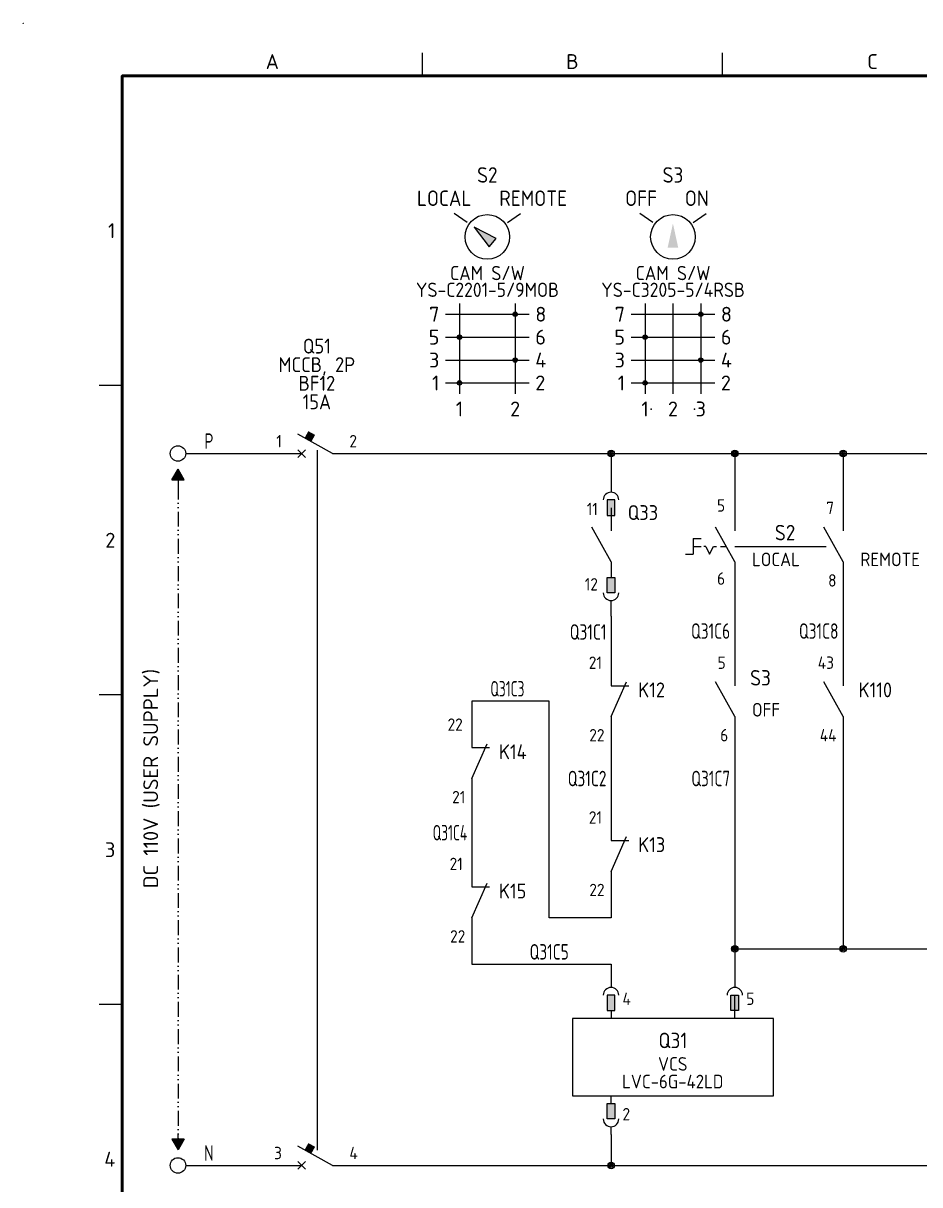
# Model space of a CAD drawing. Header units: millimetres. Extents: x 0 to 556, y 1 to 306.
# Drawn here: x 0 to 144.9, y 104.4 to 292 of the extents above; entities that cross this region are included whole.
import ezdxf
from ezdxf.enums import TextEntityAlignment as Align

# ---------------------------------------------------------------- set-up
doc = ezdxf.new("R2010")
doc.units = ezdxf.units.MM
doc.linetypes.add('ACAD_ISO12W100', pattern=[21, 12, -3, 0, -3, 0, -3])
for name, color, linetype in [('LINK', 7, 'Continuous'), ('MISC', 7, 'Continuous'), ('Sheet Line', 3, 'Continuous'), ('Sheet Text', 2, 'Continuous'), ('SYMS', 7, 'Continuous'), ('TAGS', 7, 'Continuous'), ('TERMS', 7, 'Continuous'), ('WIRE_YELLOW', 2, 'Continuous'), ('WIREFIXED', 7, 'Continuous')]:
    doc.layers.add(name, color=color, linetype=linetype)
doc.layers.add('Sheet Out Line', color=2, linetype='Continuous', lineweight=50)
doc.styles.add('WD', font='ISOCP2.shx')
doc.styles.add('WD_IEC', font='ISOCP2.shx', dxfattribs={"width": 1.1, "height": 2.4, "bigfont": 'whgtxt.shx'})

# ---------------------------------------------------------------- blocks, each defined once
blk = doc.blocks.new('WDDOT')
for radius in [0.529, 0.33, 0.164]:
    blk.add_circle((0, 0), radius)
blk = doc.blocks.new('VONF1N')
blk.add_hatch(color=256).paths.add_polyline_path([(1, -0.768), (-1, -0.768), (0, -2.5)])
at = {"flags": 128}
blk.add_lwpolyline([(0, -0.768), (0, 0)], dxfattribs=at)
at = {"lineweight": 0, "flags": 128}
for points in [[(1, -0.768), (-1, -0.768), (0, -2.5)], [(1, -0.768), (0, -2.5)]]:
    blk.add_lwpolyline(points, dxfattribs=at)
at = {"style": 'WD', "flags": 1}
for tag, p in [('X2TERM01', (0, -0.768)), ('X8TERM02', (0, -2.5))]:
    blk.add_attdef(tag, p, '', height=0.08, dxfattribs=at)
blk = doc.blocks.new('HA41_MCCBT1')
for p, q in [((2.5, 0), (-3.12, 3.12)), ((-7.5, 0), (-2.5, 0)), ((-1.88, -0.62), (-3.12, 0.62)), ((-1.88, 0.62), (-3.12, -0.62)), ((2.5, 0), (7.5, 0))]:
    blk.add_line(p, q)
blk.add_solid([(-2.03, 2.52), (-1.43, 3.61), (-0.94, 1.91), (-0.33, 3.01)])
at = {"style": 'WD_IEC'}
for tag, p in [('TAG1', (-0.05, 21.05)), ('RATING12', (-0.05, 18.05)), ('RATING11', (-0.05, 15.05)), ('RATING10', (-0.05, 12.05)), ('RATING1', (-0.05, 9.05)), ('RATING2', (-0.05, 6.05))]:
    blk.add_attdef(tag, text='', height=2.4, dxfattribs=at).set_placement(p, align=Align.MIDDLE_CENTER)
blk.add_attdef('TERM01', text='', height=2, dxfattribs=at).set_placement((-5.7, 1), align=Align.RIGHT)
at = {"style": 'WD_IEC', "flags": 1}
for tag, p in [('X2LINK', (0, 2.46)), ('X4TERM01', (-7.5, 0)), ('X8LINK', (0, 0.55)), ('X1TERM02', (7.5, 0))]:
    blk.add_attdef(tag, p, '', height=0.32, dxfattribs=at)
at = {"style": 'WD_IEC'}
blk.add_attdef('TERM02', (5.21, 1), '', height=2, dxfattribs=at)
at = {"style": 'WD_IEC', "flags": 1}
for tag, p in [('INST', (-5.39, -3.28)), ('LOC', (-5.39, -4.54)), ('MFG', (-5.39, -5.98)), ('ASSYCODE', (-5.39, -7.25)), ('FAMILY', (-5.39, -8.75)), ('CAT', (-5.39, -10.25))]:
    blk.add_attdef(tag, text='', height=1, dxfattribs=at).set_placement(p, align=Align.RIGHT)
blk = doc.blocks.new('HA42_MCCBT1')
for p, q in [((2.5, 0), (-3.12, 3.12)), ((-7.5, 0), (-2.5, 0)), ((-1.88, -0.62), (-3.12, 0.62)), ((-1.88, 0.62), (-3.12, -0.62)), ((2.5, 0), (7.5, 0))]:
    blk.add_line(p, q)
blk.add_solid([(-2.03, 2.52), (-1.43, 3.61), (-0.94, 1.91), (-0.33, 3.01)])
at = {"style": 'WD_IEC', "flags": 1}
for tag, p in [('TAG2', (-0.05, 21.05)), ('RATING12', (-0.05, 18.05)), ('RATING11', (-0.05, 15.05)), ('RATING10', (-0.05, 12.05)), ('RATING1', (-0.05, 9.05)), ('RATING2', (-0.05, 6.05))]:
    blk.add_attdef(tag, text='', height=2.4, dxfattribs=at).set_placement(p, align=Align.MIDDLE_CENTER)
at = {"style": 'WD_IEC'}
blk.add_attdef('TERM01', text='', height=2, dxfattribs=at).set_placement((-5.7, 1), align=Align.RIGHT)
at = {"style": 'WD_IEC', "flags": 1}
for tag, p, height in [('X2LINK', (0, 2.46), 0.32), ('X4TERM01', (-7.5, 0), 0.32), ('X8LINK', (0, 0.55), 0.32), ('X1TERM02', (7.5, 0), 0.32), ('CONTACT', (-10.1, -7.21), 1)]:
    blk.add_attdef(tag, p, '', height=height, dxfattribs=at)
at = {"style": 'WD_IEC'}
blk.add_attdef('TERM02', (5.21, 1), '', height=2, dxfattribs=at)
at = {"style": 'WD_IEC', "flags": 1}
for tag, p in [('INST', (-5.39, -3.28)), ('LOC', (-5.39, -4.54)), ('FAMILY', (-5.18, -5.69))]:
    blk.add_attdef(tag, text='', height=1, dxfattribs=at).set_placement(p, align=Align.RIGHT)
blk = doc.blocks.new('WD_WNH')
at = {"linetype": 'Continuous', "style": 'WD_IEC', "width": 0.8}
blk.add_attdef('WIRENO', text='', height=2.5, dxfattribs=at).set_placement((0, 0.75), align=Align.CENTER)
at = {"style": 'WD_IEC', "flags": 1}
for tag, p in [('W08USER', (0, 0.375)), ('W04USER', (0, 0.875)), ('W05USER', (0, 0.75)), ('W09USER', (0, 0.25)), ('W03USER', (0, 1)), ('W06USER', (0, 0.625)), ('W07USER', (0, 0.5)), ('W02USER', (0, 1.125)), ('W01USER', (0, 1.25)), ('W10USER', (0, 0.125))]:
    blk.add_attdef(tag, text='', height=0.08, dxfattribs=at).set_placement(p, align=Align.CENTER)
blk = doc.blocks.new('VB422_AUXCONTACT1')
for p, q in [((0, 7.5), (0, 2.5)), ((0, -2.5), (2.5, 3.12)), ((0, 2.5), (2.87, 2.5)), ((0, -2.5), (0, -7.5))]:
    blk.add_line(p, q)
at = {"style": 'WD_IEC', "flags": 1}
for tag, p, height in [('X2TERM01', (0, 7.5), 0.34), ('X4LINK', (-0.55, 0), 0.32), ('X1LINK', (1.92, 0), 0.32), ('X8TERM02', (0, -7.5), 0.34)]:
    blk.add_attdef(tag, p, '', height=height, dxfattribs=at)
at = {"linetype": 'Continuous', "style": 'WD_IEC'}
for tag, p in [('TERM01', (-1.47, 5.21)), ('TERM02', (-1.06, -6.5))]:
    blk.add_attdef(tag, text='', height=2, dxfattribs=at).set_placement(p, align=Align.RIGHT)
at = {"style": 'WD_IEC'}
for tag, p in [('TAG2', (4.38, 0.62)), ('TEXT1', (4.38, -2.89)), ('TEXT2', (4.38, -6.09))]:
    blk.add_attdef(tag, p, '', height=2.4, dxfattribs=at)
for tag, p in [('INST', (-2.43, -9.12)), ('LOC', (-2.58, -10.73))]:
    blk.add_attdef(tag, text='', height=1, dxfattribs=at).set_placement(p, align=Align.RIGHT)
at = {"style": 'WD_IEC', "flags": 1}
for tag, p in [('XREF', (-2.58, -12.19)), ('FAMILY', (-2.53, -13.64)), ('CONTACT', (-2.6, -15.24))]:
    blk.add_attdef(tag, text='', height=1, dxfattribs=at).set_placement(p, align=Align.RIGHT)
blk = doc.blocks.new('WD_WNV')
at = {"linetype": 'Continuous', "style": 'WD_IEC', "width": 0.8}
blk.add_attdef('WIRENO', text='', height=2.5, rotation=90, dxfattribs=at).set_placement((-0.75, 0), align=Align.CENTER)
at = {"style": 'WD_IEC', "flags": 1}
for tag, p in [('W08USER', (-1, 0.375)), ('W04USER', (-1, 0.875)), ('W05USER', (-1, 0.75)), ('W09USER', (-1, 0.25)), ('W03USER', (-1, 1)), ('W06USER', (-1, 0.625)), ('W07USER', (-1, 0.5)), ('W02USER', (-1, 1.125)), ('W01USER', (-1, 1.25)), ('W10USER', (-1, 0.125))]:
    blk.add_attdef(tag, text='', height=0.08, dxfattribs=at).set_placement(p, align=Align.CENTER)
blk = doc.blocks.new('VP31_CS1')
at = {"layer": 'SYMS'}
blk.add_hatch(color=256, dxfattribs=at).paths.add_polyline_path([(-2.14, 1.55), (0.32, -1.63), (1.44, -0.29)])
for p, q in [((-3.26, 2.32), (-5.37, 3.8)), ((3.26, 2.32), (5.37, 3.8))]:
    blk.add_line(p, q)
blk.add_circle((0, 0), 3.6)
for p, q in [((-2.14, 1.55), (0.32, -1.63)), ((1.44, -0.29), (-2.14, 1.55)), ((0.32, -1.63), (1.44, -0.29))]:
    blk.add_line(p, q, dxfattribs=at)
at = {"style": 'WD_IEC'}
blk.add_attdef('TAG1', text='', height=2.5, dxfattribs=at).set_placement((0.05, 12.34), align=Align.MIDDLE_CENTER)
blk.add_attdef('TERM01', text='', height=2.5, dxfattribs=at).set_placement((-2.57, 4.24), align=Align.BOTTOM_RIGHT)
blk.add_attdef('TERM02', text='', height=2.5, dxfattribs=at).set_placement((1.93, 4.24), align=Align.BOTTOM_LEFT)
at = {"style": 'WD_IEC', "flags": 1}
blk.add_attdef('XREF', text='', height=2.3, dxfattribs=at).set_placement((-4.82, -1.27), align=Align.RIGHT)
for tag, p in [('INST', (7.09, -3.31)), ('LOC', (7.09, -4.61)), ('ASSYCODE', (7.09, -5.9)), ('FAMILY', (7.09, -7.4)), ('MFG', (7.09, -8.9)), ('CAT', (7.09, -10.37))]:
    blk.add_attdef(tag, p, '', height=1, dxfattribs=at)
at = {"style": 'WD_IEC'}
for tag, p in [('RATING12', (0.02, -4.7)), ('RATING11', (0.02, -7.4))]:
    blk.add_attdef(tag, text='', height=2.3, dxfattribs=at).set_placement(p, align=Align.TOP_CENTER)
blk = doc.blocks.new('2POS2CONB')
for p, q in [((-6.75, 0), (6.75, 0)), ((-4.5, 1.75), (-4.5, -12.85)), ((4.5, 1.75), (4.5, -12.85)), ((-6.75, -3.7), (6.75, -3.7)), ((-6.75, -7.4), (6.75, -7.4)), ((-6.75, -11.1), (6.75, -11.1))]:
    blk.add_line(p, q)
at = {"layer": 'SYMS', "xscale": 0.6749999999999972, "yscale": 0.6749999999999972, "zscale": 0.675}
for p in [(4.5, 0), (-4.5, -3.7), (4.5, -7.4), (-4.5, -11.1)]:
    blk.add_blockref('WDDOT', p, dxfattribs=at)
at = {"style": 'WD_IEC', "width": 1.1}
for s, p in [('7', (-7.75, 0)), ('5', (-7.75, -3.7)), ('3', (-7.75, -7.4)), ('1', (-7.75, -11.1))]:
    blk.add_text(s, height=2.4, dxfattribs=at).set_placement(p, align=Align.MIDDLE_RIGHT)
for s, p in [('8', (7.75, 0)), ('6', (7.75, -3.7)), ('4', (7.75, -7.4)), ('2', (7.75, -11.1))]:
    blk.add_text(s, height=2.4, dxfattribs=at).set_placement(p, align=Align.MIDDLE_LEFT)
for s, p in [('1', (-4.5, -14.1)), ('2', (4.5, -14.1))]:
    blk.add_text(s, height=2.4, dxfattribs=at).set_placement(p, align=Align.TOP_CENTER)
blk = doc.blocks.new('VP31_CS2')
blk.add_hatch(color=256).paths.add_polyline_path([(-0.86, -1.77), (0.86, -1.77), (0, 2.16)])
for p, q in [((-3.26, 2.32), (-5.37, 3.8)), ((3.26, 2.32), (5.37, 3.8))]:
    blk.add_line(p, q)
blk.add_circle((0, 0), 3.6)
at = {"style": 'WD_IEC'}
blk.add_attdef('TAG1', text='', height=2.5, dxfattribs=at).set_placement((0.05, 12.34), align=Align.MIDDLE_CENTER)
blk.add_attdef('TERM01', text='', height=2.5, dxfattribs=at).set_placement((-2.57, 4.24), align=Align.BOTTOM_RIGHT)
blk.add_attdef('TERM02', text='', height=2.5, dxfattribs=at).set_placement((1.93, 4.24), align=Align.BOTTOM_LEFT)
at = {"style": 'WD_IEC', "flags": 1}
blk.add_attdef('XREF', text='', height=2.3, dxfattribs=at).set_placement((-4.82, -1.27), align=Align.RIGHT)
for tag, p in [('INST', (7.09, -3.31)), ('LOC', (7.09, -4.61)), ('ASSYCODE', (7.09, -5.9)), ('FAMILY', (7.09, -7.4)), ('MFG', (7.09, -8.9)), ('CAT', (7.09, -10.37))]:
    blk.add_attdef(tag, p, '', height=1, dxfattribs=at)
at = {"style": 'WD_IEC'}
for tag, p in [('RATING12', (0.02, -4.7)), ('RATING11', (0.02, -7.4))]:
    blk.add_attdef(tag, text='', height=2.3, dxfattribs=at).set_placement(p, align=Align.TOP_CENTER)
blk = doc.blocks.new('LSSA3')
blk.add_circle((0, 292), 0.01)
at = {"layer": 'Sheet Line'}
for p, q in [((64.5, 283.5), (64.5, 287.25)), ((113, 283.5), (113, 287.25)), ((16, 233.5), (12.25, 233.5)), ((16, 183.5), (12.25, 183.5)), ((16, 133.5), (12.25, 133.5))]:
    blk.add_line(p, q, dxfattribs=at)
at = {"layer": 'Sheet Out Line'}
blk.add_lwpolyline([(16, 6.5), (404, 6.5), (404, 283.5), (16, 283.5)], close=True, dxfattribs=at)
at = {"style": 'WD_IEC', "width": 1.1}
for tag, height, p in [('DESC4', 2.4, (57.5, 39.5)), ('CUSTOMERS31', 3.8, (219, 38)), ('TITLE1', 3.6, (333, 37.5)), ('CUSTOMERS21', 3.8, (219, 35.25)), ('DESC3', 2.4, (57.5, 33.5)), ('CUSTOMERS32', 3.8, (219, 32.5)), ('TITLE2', 3.6, (333, 32.5)), ('CUSTOMERS22', 3.8, (219, 29.75)), ('RN', 3.5, (398, 28.75)), ('DESC2', 2.4, (57.5, 27.5)), ('CUSTOMERS33', 3.8, (219, 27)), ('TITLE3', 3.6, (333, 27.5)), ('DESC1', 2.4, (57.5, 21.5)), ('FILE', 2.4, (314, 18.5)), ('WORKNO', 3.5, (365.5, 18.5)), ('DESC0', 2.4, (57.5, 15.5)), ('SHN', 2.4, (395, 12)), ('TSH', 2.4, (401, 9))]:
    blk.add_attdef(tag, text='', height=height, dxfattribs=at).set_placement(p, align=Align.MIDDLE_CENTER)
at = {"style": 'WD_IEC'}
for tag, p in [('DATE4', (96.5, 39.5)), ('DRWN4', (111.5, 39.5)), ('DSGN4', (126.5, 39.5)), ('CHKD4', (141.5, 39.5)), ('APPD4', (156.5, 39.5)), ('DATE3', (96.5, 33.5)), ('DRWN3', (111.5, 33.5)), ('DSGN3', (126.5, 33.5)), ('CHKD3', (141.5, 33.5)), ('APPD3', (156.5, 33.5)), ('DATE2', (96.5, 27.5)), ('DRWN2', (111.5, 27.5)), ('DSGN2', (126.5, 27.5)), ('CHKD2', (141.5, 27.5)), ('APPD2', (156.5, 27.5)), ('DATE1', (96.5, 21.5)), ('DRWN1', (111.5, 21.5)), ('DSGN1', (126.5, 21.5)), ('CHKD1', (141.5, 21.5)), ('APPD1', (156.5, 21.5)), ('DATE0', (96.5, 15.5)), ('DRWN0', (111.5, 15.5)), ('DSGN0', (126.5, 15.5)), ('CHKD0', (141.5, 15.5)), ('APPD0', (156.5, 15.5))]:
    blk.add_attdef(tag, text='', height=2.4, dxfattribs=at).set_placement(p, align=Align.MIDDLE_CENTER)
at = {"style": 'WD_IEC', "width": 1.1}
for tag, p in [('DWG1ST', (345, 10.5)), ('DWGNO', (373.49, 10.5))]:
    blk.add_attdef(tag, text='', height=3.5, dxfattribs=at).set_placement(p, align=Align.MIDDLE_LEFT)
at = {"style": 'WD_IEC', "width": 1.1, "flags": 9}
blk.add_attdef('WD_TB', (0, 0), '', height=2.4, dxfattribs=at)
at = {"layer": 'Sheet Text', "style": 'WD_IEC', "width": 1.1}
for s, p in [('A', (40.25, 284.62)), ('B', (88.75, 284.62)), ('C', (137.25, 284.62))]:
    blk.add_text(s, height=2.4, dxfattribs=at).set_placement(p, align=Align.CENTER)
for s, p in [('1', (14.88, 258.5)), ('2', (14.88, 208.5)), ('3', (14.88, 158.5)), ('4', (14.88, 108.5))]:
    blk.add_text(s, height=2.4, dxfattribs=at).set_placement(p, align=Align.MIDDLE_RIGHT)
blk = doc.blocks.new('HT0_TB2')
blk.add_circle((0, 0), 1.25)
at = {"flags": 1}
for tag, p, height, style in [('X4LINK', (-1.25, 0), 0.01, 'WD'), ('X4TERM01', (-1.25, 0), 0.25, 'WD_IEC'), ('X2TERM01', (0, 1.25), 0.25, 'WD_IEC'), ('X1LINK', (1.25, 0), 0.01, 'WD'), ('X1TERM01', (1.25, 0), 0.25, 'WD_IEC'), ('X8TERM01', (0, -1.25), 0.25, 'WD_IEC')]:
    blk.add_attdef(tag, p, '', height=height, dxfattribs=dict(at, style=style))
blk = doc.blocks.new('VA21_VCSQ2')
for p, q in [((0, 0), (0, -1.25)), ((20, 0), (20, -1.25)), ((20, -6.25), (20, -2.5)), ((0, -5), (0, -6.25)), ((26.25, -6.25), (-6.25, -6.25)), ((-6.25, -6.25), (-6.25, -18.75)), ((0, -6.25), (0, -6.25)), ((26.25, -18.75), (26.25, -6.25)), ((-6.25, -10.01), (-6.25, -10.01)), ((-6.25, -18.75), (26.25, -18.75)), ((0, -18.75), (0, -18.75)), ((0, -20), (0, -18.75)), ((0, -25), (0, -23.75))]:
    blk.add_line(p, q)
for points in [[(0.62, -2.5), (-0.62, -2.5), (-0.62, -5), (0.62, -5)], [(19.38, -2.5), (20.62, -2.5), (20.62, -5), (19.38, -5)], [(0.62, -22.5), (-0.62, -22.5), (-0.62, -20), (0.62, -20)]]:
    blk.add_lwpolyline(points, close=True)
for centre, start, end in [((0, -2.5), 0, 180), ((20, -2.5), 0, 180), ((0, -22.5), 180, 0)]:
    blk.add_arc(centre, 1.25, start, end)
for points in [[(0.62, -5), (0.62, -2.5), (-0.62, -5), (-0.62, -2.5)], [(19.38, -5), (19.38, -2.5), (20.62, -5), (20.62, -2.5)], [(0.62, -20), (0.62, -22.5), (-0.62, -20), (-0.62, -22.5)]]:
    blk.add_solid(points)
at = {"flags": 1}
for tag, p, height, style in [('X2TERM01', (0, 0), 0.08, 'WD'), ('X2TERM03', (20, 0), 0.08, 'WD'), ('CAT', (26.86, -9.24), 1, 'WD_IEC'), ('FAMILY', (26.85, -10.78), 1, 'WD_IEC'), ('CATDESC', (26.85, -12.28), 1, 'WD_IEC'), ('MFG', (26.9, -13.57), 1, 'WD_IEC'), ('ASSYCODE', (26.79, -14.93), 1, 'WD_IEC'), ('RATING10', (26.79, -16.3), 1, 'WD_IEC'), ('RATING1', (26.79, -17.67), 1, 'WD_IEC'), ('RATING2', (26.79, -19.04), 1, 'WD_IEC'), ('X8TERM02', (0, -25), 0.08, 'WD')]:
    blk.add_attdef(tag, p, '', height=height, dxfattribs=dict(at, style=style))
at = {"linetype": 'Continuous', "style": 'WD'}
for tag, p in [('TERM01', (1.85, -3.08)), ('TERM03', (21.85, -3.08)), ('TERM02', (1.85, -21.72))]:
    blk.add_attdef(tag, text='', height=2, dxfattribs=at).set_placement(p, align=Align.MIDDLE_LEFT)
at = {"style": 'WD_IEC', "flags": 1}
for tag, p in [('INST', (26.98, -6.05)), ('LOC', (26.95, -7.35))]:
    blk.add_attdef(tag, text='', height=1, dxfattribs=at).set_placement(p, align=Align.MIDDLE_LEFT)
at = {"style": 'WD_IEC'}
for tag, height, p in [('TAG1', 2.5, (9.99, -9.81)), ('RATING12', 2.2, (9.97, -13.6)), ('RATING11', 2.2, (9.97, -16.45))]:
    blk.add_attdef(tag, text='', height=height, dxfattribs=at).set_placement(p, align=Align.MIDDLE_CENTER)
at = {"lineweight": 9, "style": 'WD_IEC'}
for tag, p in [('NO', (-4.31, -38.19)), ('NC', (-4.31, -41.69))]:
    blk.add_attdef(tag, text='', height=2.5, dxfattribs=at).set_placement(p, align=Align.TOP_RIGHT)
for tag, p in [('XREFNO', (-2.81, -38.19)), ('XREFNC', (-2.81, -41.69))]:
    blk.add_attdef(tag, text='', height=2.5, dxfattribs=at).set_placement(p, align=Align.TOP_LEFT)
blk = doc.blocks.new('*U40')
for p, q in [((-6.75, 0), (6.75, 0)), ((-4.5, 1.75), (-4.5, -12.85)), ((4.5, 1.75), (4.5, -12.85)), ((-6.75, -3.7), (6.75, -3.7)), ((-6.75, -7.4), (6.75, -7.4)), ((-6.75, -11.1), (6.75, -11.1))]:
    blk.add_line(p, q)
at = {"ltscale": 2}
blk.add_line((0, 1.75), (0, -12.85), dxfattribs=at)
at = {"lineweight": 0}
for p in [(-3.5, -15.35), (3.5, -15.35)]:
    blk.add_point(p, dxfattribs=at)
at = {"layer": 'SYMS', "xscale": 0.6749999999999972, "yscale": 0.6749999999999972, "zscale": 0.675}
for p in [(4.5, 0), (-4.5, -3.7), (4.5, -7.4), (-4.5, -11.1)]:
    blk.add_blockref('WDDOT', p, dxfattribs=at)
at = {"style": 'WD_IEC', "width": 1.1}
for s, p in [('7', (-7.75, 0)), ('5', (-7.75, -3.7)), ('3', (-7.75, -7.4)), ('1', (-7.75, -11.1))]:
    blk.add_text(s, height=2.4, dxfattribs=at).set_placement(p, align=Align.MIDDLE_RIGHT)
for s, p in [('8', (7.75, 0)), ('6', (7.75, -3.7)), ('4', (7.75, -7.4)), ('2', (7.75, -11.1))]:
    blk.add_text(s, height=2.4, dxfattribs=at).set_placement(p, align=Align.MIDDLE_LEFT)
for s, p in [('1', (-4.5, -14.1)), ('2', (0, -14.1)), ('3', (4.5, -14.1))]:
    blk.add_text(s, height=2.4, dxfattribs=at).set_placement(p, align=Align.TOP_CENTER)
blk = doc.blocks.new('VP321_CS1')
for p, q in [((0, 7.5), (0, 2.5)), ((0, -2.5), (-3.12, 3.13)), ((-6.71, 1.25), (-5.46, 1.25)), ((-6.71, 1.25), (-6.71, -1.25)), ((-6.71, 0), (-5.46, 0)), ((-4.69, 0), (-5.03, 0)), ((-4.69, 0), (-4.07, -1.25)), ((-4.07, -1.25), (-3.44, 0)), ((-3.44, 0), (-2.96, 0)), ((-2.31, 0), (-1.39, 0)), ((-7.96, -1.25), (-6.71, -1.25)), ((0, -2.5), (0, -7.5))]:
    blk.add_line(p, q)
at = {"style": 'WD_IEC'}
for tag, p in [('TERM01', (-1.57, 5.61)), ('TERM02', (-1.57, -6.2))]:
    blk.add_attdef(tag, text='', height=2, dxfattribs=at).set_placement(p, align=Align.RIGHT)
at = {"style": 'WD_IEC', "flags": 1}
for tag, p, height in [('X2TERM01', (0, 7.5), 0.32), ('X4LINK', (-7.5, 0), 0.32), ('X1LINK', (0, 0), 0.32), ('INST', (3.19, -4.44), 1), ('LOC', (3.25, -5.61), 1), ('X8TERM02', (0, -7.5), 0.32), ('FAMILY', (3.28, -6.99), 1), ('CONTACT', (3.28, -8.41), 1)]:
    blk.add_attdef(tag, p, '', height=height, dxfattribs=at)
at = {"style": 'WD_IEC'}
for tag, height, p in [('TAG2', 2.5, (2.47, 3.77)), ('TERM03', 2.2, (2.78, -1.39))]:
    blk.add_attdef(tag, text='', height=height, dxfattribs=at).set_placement(p, align=Align.MIDDLE_LEFT)
at = {"style": 'WD', "flags": 1}
blk.add_attdef('XREF', text='', height=1.8, dxfattribs=at).set_placement((2.85, 1.21), align=Align.MIDDLE_LEFT)
blk = doc.blocks.new('VA121_AUXCONTACT')
for p, q in [((0, 11.25), (0, 8.75)), ((0, 6.25), (0, 2.5)), ((0, -2.5), (-3.12, 3.12)), ((0, -2.5), (0, -5)), ((0, -11.25), (0, -8.75))]:
    blk.add_line(p, q)
for points in [[(0.62, 7.5), (-0.62, 7.5), (-0.62, 5), (0.62, 5)], [(0.62, -7.5), (-0.62, -7.5), (-0.62, -5), (0.62, -5)]]:
    blk.add_lwpolyline(points, close=True)
for centre, start, end in [((0, 7.5), 0, 180), ((0, -7.5), 180, 0)]:
    blk.add_arc(centre, 1.25, start, end)
for points in [[(0.62, 5), (0.62, 7.5), (-0.62, 5), (-0.62, 7.5)], [(0.62, -5), (0.62, -7.5), (-0.62, -5), (-0.62, -7.5)]]:
    blk.add_solid(points)
at = {"flags": 1}
for tag, p, height, style in [('X2TERM01', (0, 11.25), 0.08, 'WD'), ('X4LINK', (-2.42, 0), 0.32, 'WD_IEC'), ('X1LINK', (0, 0), 0.32, 'WD_IEC'), ('X8TERM02', (0, -11.25), 0.08, 'WD')]:
    blk.add_attdef(tag, p, '', height=height, dxfattribs=dict(at, style=style))
at = {"style": 'WD_IEC'}
for tag, p in [('TERM01', (-2.13, 5.04)), ('TERM02', (-2.13, -7.13))]:
    blk.add_attdef(tag, text='', height=2, dxfattribs=at).set_placement(p, align=Align.RIGHT)
for tag, p in [('TAG2', (2.69, 5.46)), ('TEXT1', (2.69, 1.42)), ('TEXT2', (2.69, -1.5))]:
    blk.add_attdef(tag, text='', height=2.4, dxfattribs=at).set_placement(p, align=Align.MIDDLE_LEFT)
at = {"style": 'WD_IEC', "flags": 1}
blk.add_attdef('XREF', text='', height=1.8, dxfattribs=at).set_placement((2.69, -3.96), align=Align.MIDDLE_LEFT)
for tag, p in [('INST', (-2.37, -9.97)), ('LOC', (-2.4, -11.27)), ('CONTACT', (-2.27, -14)), ('FAMILY', (-2.27, -12.66))]:
    blk.add_attdef(tag, text='', height=1, dxfattribs=at).set_placement(p, align=Align.RIGHT)
blk = doc.blocks.new('VP321_CS2')
for p, q in [((0, 7.5), (0, 2.5)), ((0, -2.5), (-3.12, 3.12)), ((0, -2.5), (0, -7.5))]:
    blk.add_line(p, q)
at = {"style": 'WD_IEC', "flags": 1}
for tag, p, height in [('X2TERM01', (0, 7.5), 0.34), ('X4LINK', (-2.75, 0), 0.32), ('X1LINK', (0, 0), 0.34), ('INST', (3.19, -4.44), 1), ('LOC', (3.25, -5.61), 1), ('X8TERM02', (0, -7.5), 0.34), ('FAMILY', (3.28, -6.99), 1), ('CONTACT', (3.28, -8.41), 1)]:
    blk.add_attdef(tag, p, '', height=height, dxfattribs=at)
at = {"linetype": 'Continuous', "style": 'WD_IEC'}
for tag, p in [('TERM01', (-1.47, 5.21)), ('TERM02', (-1.06, -6.5))]:
    blk.add_attdef(tag, text='', height=2, dxfattribs=at).set_placement(p, align=Align.RIGHT)
at = {"style": 'WD_IEC'}
for tag, height, p in [('TAG2', 2.5, (2.47, 3.77)), ('TERM03', 2.2, (2.78, -1.39))]:
    blk.add_attdef(tag, text='', height=height, dxfattribs=at).set_placement(p, align=Align.MIDDLE_LEFT)
at = {"style": 'WD', "flags": 1}
blk.add_attdef('XREF', text='', height=1.8, dxfattribs=at).set_placement((2.85, 1.21), align=Align.MIDDLE_LEFT)
blk = doc.blocks.new('VB421_AUXCONTACT1')
for p, q in [((0, 7.5), (0, 2.5)), ((0, -2.5), (-3.12, 3.12)), ((0, -2.5), (0, -7.5))]:
    blk.add_line(p, q)
at = {"style": 'WD_IEC', "flags": 1}
for tag, p, height in [('X2TERM01', (0, 7.5), 0.34), ('X4LINK', (-2.75, 0), 0.32), ('X1LINK', (0, 0), 0.34), ('X8TERM02', (0, -7.5), 0.34)]:
    blk.add_attdef(tag, p, '', height=height, dxfattribs=at)
at = {"linetype": 'Continuous', "style": 'WD_IEC'}
for tag, p in [('TERM01', (-1.47, 5.21)), ('TERM02', (-1.06, -6.5))]:
    blk.add_attdef(tag, text='', height=2, dxfattribs=at).set_placement(p, align=Align.RIGHT)
at = {"style": 'WD_IEC'}
for tag, p in [('TAG2', (2.5, 0.62)), ('TEXT1', (2.5, -2.89)), ('TEXT2', (2.5, -6.09))]:
    blk.add_attdef(tag, p, '', height=2.4, dxfattribs=at)
for tag, p in [('INST', (-2.43, -9.12)), ('LOC', (-2.58, -10.73))]:
    blk.add_attdef(tag, text='', height=1, dxfattribs=at).set_placement(p, align=Align.RIGHT)
at = {"style": 'WD_IEC', "flags": 1}
for tag, p in [('XREF', (-2.58, -12.19)), ('FAMILY', (-2.53, -13.64)), ('CONTACT', (-2.6, -15.24))]:
    blk.add_attdef(tag, text='', height=1, dxfattribs=at).set_placement(p, align=Align.RIGHT)

msp = doc.modelspace()

# ---------------------------------------------------------------- linework, layer by layer
at = {"linetype": 'ACAD_ISO12W100', "ltscale": 0.2}
msp.add_line((25.02, 217.5), (25.02, 111.73), dxfattribs=at)
at = {"layer": 'LINK', "linetype": 'Continuous'}
msp.add_lwpolyline([(47.5, 223.05), (47.5, 109.96)], dxfattribs=at)
at = {"layer": 'LINK'}
msp.add_lwpolyline([(115, 207.5), (129.75, 207.5)], dxfattribs=at)
at = {"layer": 'WIRE_YELLOW', "linetype": 'Continuous'}
for p, q in [((26.25, 222.5), (40, 222.5)), ((55, 222.5), (392.5, 222.5)), ((95, 222.5), (95, 218.75)), ((115, 222.5), (115, 215)), ((132.5, 222.5), (132.5, 215)), ((115, 200), (115, 190)), ((132.5, 200), (132.5, 190)), ((95, 196.25), (95, 190)), ((72.5, 182.5), (72.5, 180)), ((85, 182.5), (72.5, 182.5)), ((85, 147.5), (85, 182.5)), ((95, 175), (95, 165)), ((115, 175), (115, 137.5)), ((132.5, 175), (132.5, 142.5)), ((72.5, 165), (72.5, 157.5)), ((95, 150), (95, 147.5)), ((95, 147.5), (85, 147.5)), ((72.5, 142.5), (72.5, 140)), ((115, 142.5), (147.5, 142.5)), ((72.5, 140), (95, 140)), ((95, 140), (95, 137.5)), ((95, 112.5), (95, 107.5)), ((26.25, 107.5), (40, 107.5)), ((55, 107.5), (392.5, 107.5))]:
    msp.add_line(p, q, dxfattribs=at)

# ---------------------------------------------------------------- block references
at = {"linetype": 'Continuous'}
msp.add_blockref('LSSA3', (0, 0), dxfattribs=at)
at = {"layer": 'SYMS', "linetype": 'Continuous'}
ref = msp.add_blockref('VP31_CS1', (75, 257.5), dxfattribs=at)
ref.add_attrib('TERM02', 'REMOTE', dxfattribs={"layer": 'TERMS', "height": 2.5, "style": 'WD_IEC'}).set_placement((76.93, 261.74), align=Align.BOTTOM_LEFT)
ref.add_attrib('TERM01', 'LOCAL', dxfattribs={"layer": 'TERMS', "height": 2.5, "style": 'WD_IEC'}).set_placement((72.43, 261.74), align=Align.BOTTOM_RIGHT)
ref.add_attrib('RATING11', 'YS-C2201-5/9MOB', dxfattribs={"layer": 'MISC', "height": 2.3, "style": 'WD_IEC'}).set_placement((75.02, 250.1), align=Align.TOP_CENTER)
ref.add_attrib('RATING12', 'CAM S/W', dxfattribs={"layer": 'MISC', "height": 2.3, "style": 'WD_IEC'}).set_placement((75.02, 252.8), align=Align.TOP_CENTER)
ref.add_attrib('TAG1', 'S2', dxfattribs={"layer": 'TAGS', "height": 2.5, "style": 'WD_IEC'}).set_placement((75, 267.5), align=Align.MIDDLE_CENTER)
ref = msp.add_blockref('VP31_CS2', (105, 257.5), dxfattribs=at)
ref.add_attrib('RATING11', 'YS-C3205-5/4RSB', dxfattribs={"layer": 'MISC', "height": 2.3, "style": 'WD_IEC'}).set_placement((105.02, 250.1), align=Align.TOP_CENTER)
ref.add_attrib('RATING12', 'CAM S/W', dxfattribs={"layer": 'MISC', "height": 2.3, "style": 'WD_IEC'}).set_placement((105.02, 252.8), align=Align.TOP_CENTER)
ref.add_attrib('TERM02', 'ON', dxfattribs={"layer": 'TERMS', "height": 2.5, "style": 'WD_IEC'}).set_placement((106.93, 261.74), align=Align.BOTTOM_LEFT)
ref.add_attrib('TERM01', 'OFF', dxfattribs={"layer": 'TERMS', "height": 2.5, "style": 'WD_IEC'}).set_placement((102.43, 261.74), align=Align.BOTTOM_RIGHT)
ref.add_attrib('TAG1', 'S3', dxfattribs={"layer": 'TAGS', "height": 2.5, "style": 'WD_IEC'}).set_placement((105, 267.5), align=Align.MIDDLE_CENTER)
for name, p in [('2POS2CONB', (75, 245)), ('*U40', (105, 245)), ('HT0_TB2', (25, 222.5)), ('WDDOT', (95, 222.5)), ('WDDOT', (115, 222.5)), ('WDDOT', (132.5, 222.5)), ('WDDOT', (115, 142.5)), ('WDDOT', (132.5, 142.5)), ('VONF1N', (25.02, 112.5)), ('HT0_TB2', (25, 107.5)), ('WDDOT', (95, 107.5))]:
    msp.add_blockref(name, p, dxfattribs=at)
ref = msp.add_blockref('HA41_MCCBT1', (47.5, 222.5), dxfattribs=at)
ref.add_attrib('RATING10', '15A', dxfattribs={"layer": 'MISC', "height": 2.4, "style": 'WD_IEC'}).set_placement((47.45, 230.85), align=Align.MIDDLE_CENTER)
ref.add_attrib('RATING11', 'BF12', dxfattribs={"layer": 'MISC', "height": 2.4, "style": 'WD_IEC'}).set_placement((47.45, 233.85), align=Align.MIDDLE_CENTER)
ref.add_attrib('RATING12', 'MCCB, 2P', dxfattribs={"layer": 'MISC', "height": 2.4, "style": 'WD_IEC'}).set_placement((47.45, 236.85), align=Align.MIDDLE_CENTER)
ref.add_attrib('TAG1', 'Q51', dxfattribs={"layer": 'TAGS', "height": 2.4, "style": 'WD_IEC'}).set_placement((47.45, 239.85), align=Align.MIDDLE_CENTER)
ref.add_attrib('TERM02', '2', (52.71, 223.5), dxfattribs={"layer": 'TERMS', "height": 2, "style": 'WD_IEC'})
ref.add_attrib('TERM01', '1', dxfattribs={"layer": 'TERMS', "height": 2, "style": 'WD_IEC'}).set_placement((41.8, 223.5), align=Align.RIGHT)
at = {"layer": 'SYMS', "linetype": 'Continuous', "rotation": 180}
msp.add_blockref('VONF1N', (25.02, 217.5), dxfattribs=at)
at = {"layer": 'SYMS', "linetype": 'Continuous'}
ref = msp.add_blockref('VA121_AUXCONTACT', (95, 207.5), dxfattribs=at)
ref.add_attrib('TERM02', '12', dxfattribs={"layer": 'TERMS', "height": 2, "style": 'WD_IEC'}).set_placement((92.87, 200.37), align=Align.RIGHT)
ref.add_attrib('TERM01', '11', dxfattribs={"layer": 'TERMS', "height": 2, "style": 'WD_IEC'}).set_placement((92.87, 212.54), align=Align.RIGHT)
ref.add_attrib('TAG2', 'Q33', dxfattribs={"layer": 'TAGS', "height": 2.4, "style": 'WD_IEC'}).set_placement((97.69, 212.96), align=Align.MIDDLE_LEFT)
ref = msp.add_blockref('VP321_CS1', (115, 207.5), dxfattribs=at)
ref.add_attrib('TERM03', 'LOCAL', dxfattribs={"layer": 'TERMS', "height": 2.2, "style": 'WD_IEC'}).set_placement((117.78, 205.4), align=Align.MIDDLE_LEFT)
ref.add_attrib('TAG2', 'S2', dxfattribs={"layer": 'TAGS', "height": 2.5, "style": 'WD_IEC'}).set_placement((121.47, 209.72), align=Align.MIDDLE_LEFT)
ref.add_attrib('TERM02', '6', dxfattribs={"layer": 'TERMS', "height": 2, "style": 'WD_IEC'}).set_placement((113.43, 201.3), align=Align.RIGHT)
ref.add_attrib('TERM01', '5', dxfattribs={"layer": 'TERMS', "height": 2, "style": 'WD_IEC'}).set_placement((113.43, 213.11), align=Align.RIGHT)
ref = msp.add_blockref('VP321_CS2', (132.5, 207.5), dxfattribs=at)
ref.add_attrib('TERM03', 'REMOTE', dxfattribs={"layer": 'TERMS', "height": 2.2, "style": 'WD_IEC'}).set_placement((135.28, 205.4), align=Align.MIDDLE_LEFT)
ref.add_attrib('TERM02', '8', dxfattribs={"layer": 'TERMS', "linetype": 'Continuous', "height": 2, "style": 'WD_IEC'}).set_placement((131.44, 201), align=Align.RIGHT)
ref.add_attrib('TERM01', '7', dxfattribs={"layer": 'TERMS', "linetype": 'Continuous', "height": 2, "style": 'WD_IEC'}).set_placement((131.03, 212.71), align=Align.RIGHT)
ref = msp.add_blockref('VB422_AUXCONTACT1', (95, 182.5), dxfattribs=at)
ref.add_attrib('TERM02', '22', dxfattribs={"layer": 'TERMS', "linetype": 'Continuous', "height": 2, "style": 'WD_IEC'}).set_placement((93.94, 176), align=Align.RIGHT)
ref.add_attrib('TERM01', '21', dxfattribs={"layer": 'TERMS', "linetype": 'Continuous', "height": 2, "style": 'WD_IEC'}).set_placement((93.53, 187.71), align=Align.RIGHT)
ref.add_attrib('TAG2', 'K12', (99.38, 183.12), dxfattribs={"layer": 'TAGS', "height": 2.4, "style": 'WD_IEC'})
ref = msp.add_blockref('VP321_CS2', (115, 182.5), dxfattribs=at)
ref.add_attrib('TERM03', 'OFF', dxfattribs={"layer": 'TERMS', "height": 2.2, "style": 'WD_IEC'}).set_placement((117.78, 181.11), align=Align.MIDDLE_LEFT)
ref.add_attrib('TAG2', 'S3', dxfattribs={"layer": 'TAGS', "height": 2.5, "style": 'WD_IEC'}).set_placement((117.47, 186.27), align=Align.MIDDLE_LEFT)
ref.add_attrib('TERM02', '6', dxfattribs={"layer": 'TERMS', "linetype": 'Continuous', "height": 2, "style": 'WD_IEC'}).set_placement((113.94, 176), align=Align.RIGHT)
ref.add_attrib('TERM01', '5', dxfattribs={"layer": 'TERMS', "linetype": 'Continuous', "height": 2, "style": 'WD_IEC'}).set_placement((113.53, 187.71), align=Align.RIGHT)
ref = msp.add_blockref('VB421_AUXCONTACT1', (132.5, 182.5), dxfattribs=at)
ref.add_attrib('TERM02', '44', dxfattribs={"layer": 'TERMS', "linetype": 'Continuous', "height": 2, "style": 'WD_IEC'}).set_placement((131.44, 176), align=Align.RIGHT)
ref.add_attrib('TERM01', '43', dxfattribs={"layer": 'TERMS', "linetype": 'Continuous', "height": 2, "style": 'WD_IEC'}).set_placement((131.03, 187.71), align=Align.RIGHT)
ref.add_attrib('TAG2', 'K110', (135, 183.12), dxfattribs={"layer": 'TAGS', "height": 2.4, "style": 'WD_IEC'})
ref = msp.add_blockref('VB422_AUXCONTACT1', (72.5, 172.5), dxfattribs=at)
ref.add_attrib('TERM02', '21', dxfattribs={"layer": 'TERMS', "linetype": 'Continuous', "height": 2, "style": 'WD_IEC'}).set_placement((71.44, 166), align=Align.RIGHT)
ref.add_attrib('TERM01', '22', dxfattribs={"layer": 'TERMS', "linetype": 'Continuous', "height": 2, "style": 'WD_IEC'}).set_placement((71.03, 177.71), align=Align.RIGHT)
ref.add_attrib('TAG2', 'K14', (76.88, 173.12), dxfattribs={"layer": 'TAGS', "height": 2.4, "style": 'WD_IEC'})
ref = msp.add_blockref('VB422_AUXCONTACT1', (95, 157.5), dxfattribs=at)
ref.add_attrib('TERM02', '22', dxfattribs={"layer": 'TERMS', "linetype": 'Continuous', "height": 2, "style": 'WD_IEC'}).set_placement((93.94, 151), align=Align.RIGHT)
ref.add_attrib('TERM01', '21', dxfattribs={"layer": 'TERMS', "linetype": 'Continuous', "height": 2, "style": 'WD_IEC'}).set_placement((93.53, 162.71), align=Align.RIGHT)
ref.add_attrib('TAG2', 'K13', (99.38, 158.12), dxfattribs={"layer": 'TAGS', "height": 2.4, "style": 'WD_IEC'})
ref = msp.add_blockref('VB422_AUXCONTACT1', (72.5, 150), dxfattribs=at)
ref.add_attrib('TERM02', '22', dxfattribs={"layer": 'TERMS', "linetype": 'Continuous', "height": 2, "style": 'WD_IEC'}).set_placement((71.44, 143.5), align=Align.RIGHT)
ref.add_attrib('TERM01', '21', dxfattribs={"layer": 'TERMS', "linetype": 'Continuous', "height": 2, "style": 'WD_IEC'}).set_placement((71.03, 155.21), align=Align.RIGHT)
ref.add_attrib('TAG2', 'K15', (76.88, 150.62), dxfattribs={"layer": 'TAGS', "height": 2.4, "style": 'WD_IEC'})
ref = msp.add_blockref('VA21_VCSQ2', (95, 137.5), dxfattribs=at)
ref.add_attrib('TERM02', '2', dxfattribs={"layer": 'TERMS', "linetype": 'Continuous', "height": 2, "style": 'WD'}).set_placement((96.85, 115.78), align=Align.MIDDLE_LEFT)
ref.add_attrib('TERM03', '5', dxfattribs={"layer": 'TERMS', "linetype": 'Continuous', "height": 2, "style": 'WD'}).set_placement((116.85, 134.42), align=Align.MIDDLE_LEFT)
ref.add_attrib('TERM01', '4', dxfattribs={"layer": 'TERMS', "linetype": 'Continuous', "height": 2, "style": 'WD'}).set_placement((96.85, 134.42), align=Align.MIDDLE_LEFT)
ref.add_attrib('RATING11', 'LVC-6G-42LD', dxfattribs={"layer": 'MISC', "height": 2.2, "style": 'WD_IEC'}).set_placement((104.97, 121.05), align=Align.MIDDLE_CENTER)
ref.add_attrib('RATING12', 'VCS', dxfattribs={"layer": 'MISC', "height": 2.2, "style": 'WD_IEC'}).set_placement((104.97, 123.9), align=Align.MIDDLE_CENTER)
ref.add_attrib('TAG1', 'Q31', dxfattribs={"layer": 'TAGS', "height": 2.5, "style": 'WD_IEC'}).set_placement((104.99, 127.69), align=Align.MIDDLE_CENTER)
ref = msp.add_blockref('HA42_MCCBT1', (47.5, 107.5), dxfattribs=at)
ref.add_attrib('TERM02', '4', (52.71, 108.5), dxfattribs={"layer": 'TERMS', "height": 2, "style": 'WD_IEC'})
ref.add_attrib('TERM01', '3', dxfattribs={"layer": 'TERMS', "height": 2, "style": 'WD_IEC'}).set_placement((41.8, 108.5), align=Align.RIGHT)
at = {"layer": 'WIREFIXED', "linetype": 'Continuous'}
ref = msp.add_blockref('WD_WNH', (30, 222.5), dxfattribs=at)
ref.add_attrib('WIRENOF', 'P', dxfattribs={"linetype": 'Continuous', "height": 2.5, "style": 'WD_IEC', "width": 0.8}).set_placement((30, 223.25), align=Align.CENTER)
ref = msp.add_blockref('WD_WNV', (95, 195), dxfattribs=at)
ref.add_attrib('WIRENOF', 'Q31C1', dxfattribs={"linetype": 'Continuous', "height": 2.5, "style": 'WD_IEC', "width": 0.8}).set_placement((94.25, 193.67), align=Align.MIDDLE_RIGHT)
ref = msp.add_blockref('WD_WNV', (115, 195), dxfattribs=at)
ref.add_attrib('WIRENOF', 'Q31C6', dxfattribs={"linetype": 'Continuous', "height": 2.5, "style": 'WD_IEC', "width": 0.8}).set_placement((114.25, 193.82), align=Align.MIDDLE_RIGHT)
ref = msp.add_blockref('WD_WNV', (132.5, 195), dxfattribs=at)
ref.add_attrib('WIRENOF', 'Q31C8', dxfattribs={"linetype": 'Continuous', "height": 2.5, "style": 'WD_IEC', "width": 0.8}).set_placement((131.75, 193.82), align=Align.MIDDLE_RIGHT)
ref = msp.add_blockref('WD_WNH', (78.25, 182.5), dxfattribs=at)
ref.add_attrib('WIRENOF', 'Q31C3', dxfattribs={"linetype": 'Continuous', "height": 2.5, "style": 'WD_IEC', "width": 0.7}).set_placement((78.25, 183.25), align=Align.CENTER)
ref = msp.add_blockref('WD_WNV', (95, 170), dxfattribs=at)
ref.add_attrib('WIRENOF', 'Q31C2', dxfattribs={"linetype": 'Continuous', "height": 2.5, "style": 'WD_IEC', "width": 0.8}).set_placement((94.25, 170), align=Align.MIDDLE_RIGHT)
ref = msp.add_blockref('WD_WNV', (115, 170), dxfattribs=at)
ref.add_attrib('WIRENOF', 'Q31C7', dxfattribs={"linetype": 'Continuous', "height": 2.5, "style": 'WD_IEC', "width": 0.8}).set_placement((114.25, 170), align=Align.MIDDLE_RIGHT)
ref = msp.add_blockref('WD_WNV', (72.5, 161.25), dxfattribs=at)
ref.add_attrib('WIRENOF', 'Q31C4', dxfattribs={"linetype": 'Continuous', "height": 2.5, "style": 'WD_IEC', "width": 0.7}).set_placement((71.75, 161.25), align=Align.MIDDLE_RIGHT)
ref = msp.add_blockref('WD_WNH', (85, 140), dxfattribs=at)
ref.add_attrib('WIRENOF', 'Q31C5', dxfattribs={"linetype": 'Continuous', "height": 2.5, "style": 'WD_IEC', "width": 0.8}).set_placement((85, 140.75), align=Align.CENTER)
ref = msp.add_blockref('WD_WNH', (30, 107.5), dxfattribs=at)
ref.add_attrib('WIRENOF', 'N', dxfattribs={"linetype": 'Continuous', "height": 2.5, "style": 'WD_IEC', "width": 0.8}).set_placement((30, 108.25), align=Align.CENTER)

# ---------------------------------------------------------------- texts
at = {"linetype": 'Continuous', "style": 'WD_IEC', "width": 1.1}
msp.add_text('DC 110V (USER SUPPLY)', height=2.4, rotation=90, dxfattribs=at).set_placement((22.52, 170), align=Align.BOTTOM_CENTER)

doc.saveas('drawing.dxf')
